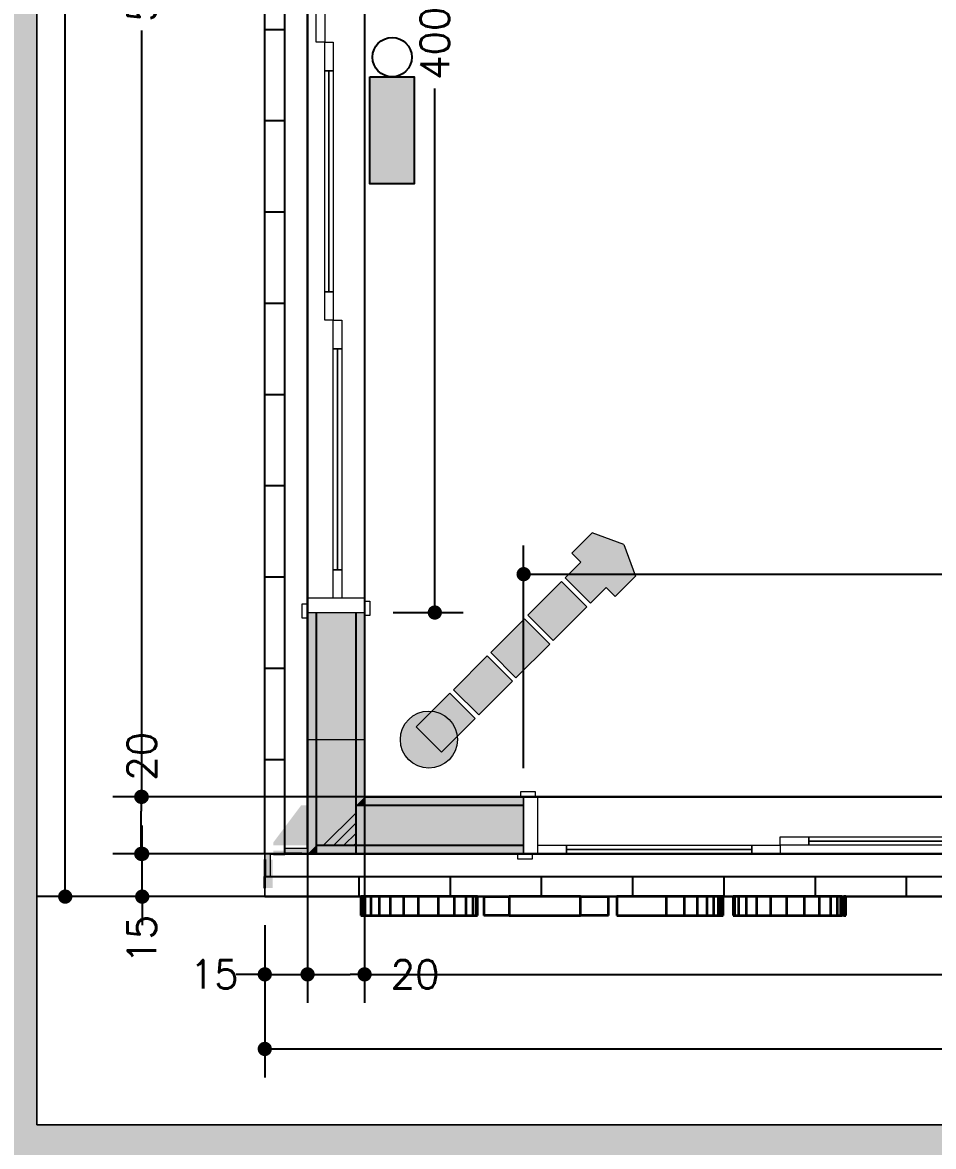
# Model space of a CAD drawing. Header units: metres. Extents: x -1783 to 21505, y -57 to 13660.
# Drawn here: x 11848.8 to 12168.4, y 9953.6 to 10347.8 of the extents above; entities that cross this region are included whole.
import ezdxf

# ---------------------------------------------------------------- set-up
doc = ezdxf.new("R2010")
doc.units = ezdxf.units.M
doc.header["$MEASUREMENT"] = 0
for name, color, linetype, lineweight in [('Bombeiro', 1, 'Continuous', 0), ('Concreto moldado in loco_Pilares.IFC Model_Caneta_No__241', 7, 'Continuous', 13), ('Concreto moldado in loco_Pilares.IFC Model_Caneta_No__4', 7, 'Continuous', 20), ('Janelas Archicad_Caneta_No__1', 7, 'Continuous', 35), ('Janelas Archicad_Caneta_No__241', 7, 'Continuous', 13), ('Janelas Archicad_Caneta_No__3', 7, 'Continuous', 25), ('LAJES.EST_Caneta_No__241', 7, 'Continuous', 13), ('NOMES.ARQ_Caneta_No__1', 7, 'Continuous', 35), ('PAREDE CONSTRUIR_Caneta_No__1', 7, 'Continuous', 35), ('PAREDE CONSTRUIR_Caneta_No__241', 7, 'Continuous', 13), ('PAREDE CONSTRUIR_Caneta_No__3', 7, 'Continuous', 25), ('Portas Archicad_Caneta_No__241', 7, 'Continuous', 13), ('Portas Archicad_Caneta_No__96', 252, 'Continuous', 0), ('TERRENO.ARQ_Caneta_No__241', 7, 'Continuous', 13)]:
    doc.layers.add(name, color=color, linetype=linetype, lineweight=lineweight)
for name, color, linetype in [('colorida chamar atenção', 10, 'Continuous'), ('Concreto moldado in loco_Pilares.IFC Model', 7, 'Continuous'), ('cotas', 7, 'Continuous'), ('COTAS EXECUTIVO.EXEC', 7, 'Continuous'), ('Janelas Archicad', 7, 'Continuous'), ('NOMES.ARQ', 7, 'Continuous'), ('PAREDE CONSTRUIR', 7, 'Continuous'), ('Portas Archicad', 7, 'Continuous'), ('TERRENO.ARQ', 7, 'Continuous')]:
    doc.layers.add(name, color=color, linetype=linetype)
doc.layers.add('Portas Archicad_Caneta_No__9', color=7, linetype='Continuous', lineweight=5, true_color=0x020202)
doc.styles.add('R80', font='romans.shx', dxfattribs={"height": 10})
doc.dimstyles.new('1-50', dxfattribs={"dimtxt": 10, "dimasz": 5, "dimexe": 10, "dimexo": 10, "dimgap": 3, "dimtad": 1, "dimdec": 1, "dimrnd": 1, "dimdsep": 46, "dimtxsty": 'R80', "dimblk": 'DOT', "dimcen": 0, "dimclrd": 252, "dimclre": 252, "dimclrt": 252, "dimadec": 0, "dimazin": 0, "dimtfac": 1, "dimtdec": 1, "dimtix": 1, "dimtmove": 2, "dimatfit": 3, "dimldrblk": 'DOT', "dimfxl": 1, "dimtolj": 1, "dimarcsym": 0})

# ---------------------------------------------------------------- blocks, each defined once
blk = doc.blocks.new('iluminação')
at = {"layer": 'colorida chamar atenção'}
blk.add_hatch(color=256, dxfattribs=at).paths.add_polyline_path([(15.52, 37.5), (0, 37.5), (0, 0), (15.52, 0)])
blk.add_lwpolyline([(0, 37.5), (15.52, 37.5), (15.52, 0), (0, 0)], close=True, dxfattribs=at)
blk.add_circle((7.76, 44.38), 6.88, dxfattribs=at)
blk = doc.blocks.new('_Dot')
at = {"color": 0, "linetype": 'ByBlock', "lineweight": -2}
blk.add_line((-0.5, 0), (-1, 0), dxfattribs=at)
at = {"color": 0, "linetype": 'ByBlock', "const_width": 0.5}
blk.add_lwpolyline([(-0.25, 0, 1), (0.25, 0, 1)], format="xyb", close=True, dxfattribs=at)
blk = doc.blocks.new('*D7186')
at = {"layer": 'COTAS EXECUTIVO.EXEC', "color": 252, "lineweight": -2, "transparency": 16777216}
for p, q in [((11890.84, 10061.21), (11890.84, 10066.21)), ((12423.84, 10056.21), (11880.84, 10056.21)), ((11890.84, 10041.21), (11890.84, 10056.21)), ((12423.84, 10041.21), (11880.84, 10041.21)), ((11890.84, 10036.21), (11890.84, 10031.21))]:
    blk.add_line(p, q, dxfattribs=at)
at = {"layer": 'COTAS EXECUTIVO.EXEC', "color": 252, "lineweight": -2, "transparency": 16777216, "xscale": 5, "yscale": 5, "zscale": 5}
for p, rotation in [((11890.84, 10056.21), 270), ((11890.84, 10041.21), 90)]:
    blk.add_blockref('_Dot', p, dxfattribs=dict(at, rotation=rotation))
at = {"layer": 'COTAS EXECUTIVO.EXEC', "color": 252, "transparency": 16777216, "insert": (11890.68, 10026.22), "char_height": 10, "attachment_point": 5, "rotation": 90, "style": 'R80'}
blk.add_mtext('\\A1;15', dxfattribs=at)
blk = doc.blocks.new('*D7187')
at = {"layer": 'COTAS EXECUTIVO.EXEC', "color": 252, "lineweight": -2, "transparency": 16777216}
for p, q in [((12421.34, 10076.21), (11880.51, 10076.21)), ((11890.51, 10061.21), (11890.51, 10071.21)), ((12423.84, 10056.21), (11880.51, 10056.21))]:
    blk.add_line(p, q, dxfattribs=at)
at = {"layer": 'COTAS EXECUTIVO.EXEC', "color": 252, "lineweight": -2, "transparency": 16777216, "xscale": 5, "yscale": 5, "zscale": 5}
for p, rotation in [((11890.51, 10076.21), 90), ((11890.51, 10056.21), 270)]:
    blk.add_blockref('_Dot', p, dxfattribs=dict(at, rotation=rotation))
at = {"layer": 'COTAS EXECUTIVO.EXEC', "color": 252, "transparency": 16777216, "insert": (11890.68, 10090.41), "char_height": 10, "attachment_point": 5, "rotation": 90, "style": 'R80'}
blk.add_mtext('\\A1;20', dxfattribs=at)
blk = doc.blocks.new('*D7188')
at = {"layer": 'COTAS EXECUTIVO.EXEC', "color": 252, "lineweight": -2, "transparency": 16777216}
for p, q in [((12431.34, 10646.21), (11880.68, 10646.21)), ((11890.68, 10641.21), (11890.68, 10376.67)), ((11890.68, 10081.21), (11890.68, 10344.95)), ((12421.34, 10076.21), (11880.68, 10076.21))]:
    blk.add_line(p, q, dxfattribs=at)
at = {"layer": 'COTAS EXECUTIVO.EXEC', "color": 252, "lineweight": -2, "transparency": 16777216, "xscale": 5, "yscale": 5, "zscale": 5}
for p, rotation in [((11890.68, 10646.21), 90), ((11890.68, 10076.21), 270)]:
    blk.add_blockref('_Dot', p, dxfattribs=dict(at, rotation=rotation))
at = {"layer": 'COTAS EXECUTIVO.EXEC', "color": 252, "transparency": 16777216, "insert": (11890.68, 10360.81), "char_height": 10, "attachment_point": 5, "rotation": 90, "style": 'R80'}
blk.add_mtext('\\A1;570', dxfattribs=at)
blk = doc.blocks.new('*D7404')
at = {"layer": 'COTAS EXECUTIVO.EXEC', "color": 252, "lineweight": -2, "transparency": 16777216}
for p, q in [((11923.84, 11361.25), (11853.83, 11361.25)), ((11863.83, 11356.25), (11863.83, 10720.73)), ((11863.83, 10046.21), (11863.83, 10680.92)), ((11926.66, 10041.21), (11853.83, 10041.21))]:
    blk.add_line(p, q, dxfattribs=at)
at = {"layer": 'COTAS EXECUTIVO.EXEC', "color": 252, "lineweight": -2, "transparency": 16777216, "xscale": 5, "yscale": 5, "zscale": 5}
for p, rotation in [((11863.83, 11361.25), 90), ((11863.83, 10041.21), 270)]:
    blk.add_blockref('_Dot', p, dxfattribs=dict(at, rotation=rotation))
at = {"layer": 'COTAS EXECUTIVO.EXEC', "color": 252, "transparency": 16777216, "insert": (11863.83, 10700.82), "char_height": 10, "attachment_point": 5, "rotation": 90, "style": 'R80'}
blk.add_mtext('\\A1;1320', dxfattribs=at)
blk = doc.blocks.new('*D7425')
at = {"layer": 'COTAS EXECUTIVO.EXEC', "color": 252, "lineweight": -2, "transparency": 16777216}
for p, q in [((11948.84, 10690.9), (11948.84, 10003.95)), ((11933.84, 10031.21), (11933.84, 10003.95)), ((11928.84, 10013.95), (11923.84, 10013.95)), ((11933.84, 10013.95), (11948.84, 10013.95)), ((11953.84, 10013.95), (11958.84, 10013.95))]:
    blk.add_line(p, q, dxfattribs=at)
at = {"layer": 'COTAS EXECUTIVO.EXEC', "color": 252, "lineweight": -2, "transparency": 16777216, "xscale": 5, "yscale": 5, "zscale": 5}
blk.add_blockref('_Dot', (11933.84, 10013.95), dxfattribs=at)
at = {"layer": 'COTAS EXECUTIVO.EXEC', "color": 252, "lineweight": -2, "transparency": 16777216, "xscale": 5, "yscale": 5, "zscale": 5, "rotation": 180}
blk.add_blockref('_Dot', (11948.84, 10013.95), dxfattribs=at)
at = {"layer": 'COTAS EXECUTIVO.EXEC', "color": 252, "transparency": 16777216, "insert": (11916.07, 10013.95), "char_height": 10, "attachment_point": 5, "style": 'R80'}
blk.add_mtext('\\A1;15', dxfattribs=at)
blk = doc.blocks.new('*D7426')
at = {"layer": 'COTAS EXECUTIVO.EXEC', "color": 252, "lineweight": -2, "transparency": 16777216}
for p, q in [((11948.84, 10690.9), (11948.84, 10003.95)), ((11968.84, 10690.9), (11968.84, 10003.95)), ((11953.84, 10013.95), (11963.84, 10013.95))]:
    blk.add_line(p, q, dxfattribs=at)
at = {"layer": 'COTAS EXECUTIVO.EXEC', "color": 252, "lineweight": -2, "transparency": 16777216, "xscale": 5, "yscale": 5, "zscale": 5, "rotation": 180}
blk.add_blockref('_Dot', (11948.84, 10013.95), dxfattribs=at)
at = {"layer": 'COTAS EXECUTIVO.EXEC', "color": 252, "lineweight": -2, "transparency": 16777216, "xscale": 5, "yscale": 5, "zscale": 5}
blk.add_blockref('_Dot', (11968.84, 10013.95), dxfattribs=at)
at = {"layer": 'COTAS EXECUTIVO.EXEC', "color": 252, "transparency": 16777216, "insert": (11986.56, 10013.95), "char_height": 10, "attachment_point": 5, "style": 'R80'}
blk.add_mtext('\\A1;20', dxfattribs=at)
blk = doc.blocks.new('*D7427')
at = {"layer": 'COTAS EXECUTIVO.EXEC', "color": 252, "lineweight": -2, "transparency": 16777216}
for p, q in [((11968.84, 10690.9), (11968.84, 10003.95)), ((12434.34, 10351.21), (12434.34, 10003.95)), ((11973.84, 10013.95), (12185.33, 10013.95)), ((12429.34, 10013.95), (12217.05, 10013.95))]:
    blk.add_line(p, q, dxfattribs=at)
at = {"layer": 'COTAS EXECUTIVO.EXEC', "color": 252, "lineweight": -2, "transparency": 16777216, "xscale": 5, "yscale": 5, "zscale": 5, "rotation": 180}
blk.add_blockref('_Dot', (11968.84, 10013.95), dxfattribs=at)
at = {"layer": 'COTAS EXECUTIVO.EXEC', "color": 252, "lineweight": -2, "transparency": 16777216, "xscale": 5, "yscale": 5, "zscale": 5}
blk.add_blockref('_Dot', (12434.34, 10013.95), dxfattribs=at)
at = {"layer": 'COTAS EXECUTIVO.EXEC', "color": 252, "transparency": 16777216, "insert": (12201.19, 10013.95), "char_height": 10, "attachment_point": 5, "style": 'R80'}
blk.add_mtext('\\A1;465', dxfattribs=at)
blk = doc.blocks.new('*D7472')
at = {"layer": 'COTAS EXECUTIVO.EXEC', "color": 252, "lineweight": -2, "transparency": 16777216}
for p, q in [((11978.84, 10540.84), (12003.47, 10540.84)), ((11993.47, 10535.84), (11993.47, 10356.3)), ((11993.47, 10145.84), (11993.47, 10324.59)), ((11978.84, 10140.84), (12003.47, 10140.84))]:
    blk.add_line(p, q, dxfattribs=at)
at = {"layer": 'COTAS EXECUTIVO.EXEC', "color": 252, "lineweight": -2, "transparency": 16777216, "xscale": 5, "yscale": 5, "zscale": 5}
for p, rotation in [((11993.47, 10540.84), 90), ((11993.47, 10140.84), 270)]:
    blk.add_blockref('_Dot', p, dxfattribs=dict(at, rotation=rotation))
at = {"layer": 'COTAS EXECUTIVO.EXEC', "color": 252, "transparency": 16777216, "insert": (11993.47, 10340.44), "char_height": 10, "attachment_point": 5, "rotation": 90, "style": 'R80'}
blk.add_mtext('\\A1;400', dxfattribs=at)
blk = doc.blocks.new('*D7474')
at = {"layer": 'COTAS EXECUTIVO.EXEC', "color": 252, "lineweight": -2, "transparency": 16777216}
for p, q in [((12024.63, 10086.21), (12024.63, 10164.29)), ((12374.63, 10086.21), (12374.63, 10164.29)), ((12029.63, 10154.29), (12183.37, 10154.29)), ((12369.63, 10154.29), (12215.08, 10154.29))]:
    blk.add_line(p, q, dxfattribs=at)
at = {"layer": 'COTAS EXECUTIVO.EXEC', "color": 252, "lineweight": -2, "transparency": 16777216, "xscale": 5, "yscale": 5, "zscale": 5, "rotation": 180}
blk.add_blockref('_Dot', (12024.63, 10154.29), dxfattribs=at)
at = {"layer": 'COTAS EXECUTIVO.EXEC', "color": 252, "lineweight": -2, "transparency": 16777216, "xscale": 5, "yscale": 5, "zscale": 5}
blk.add_blockref('_Dot', (12374.63, 10154.29), dxfattribs=at)
at = {"layer": 'COTAS EXECUTIVO.EXEC', "color": 252, "transparency": 16777216, "insert": (12199.23, 10154.29), "char_height": 10, "attachment_point": 5, "style": 'R80'}
blk.add_mtext('\\A1;350', dxfattribs=at)
blk = doc.blocks.new('*D7476')
at = {"layer": 'COTAS EXECUTIVO.EXEC', "color": 252, "lineweight": -2, "transparency": 16777216}
for p, q in [((11933.84, 10031.21), (11933.84, 9977.8)), ((12933.84, 10031.21), (12933.84, 9977.8)), ((11938.84, 9987.8), (12413.53, 9987.8)), ((12928.84, 9987.8), (12453.34, 9987.8))]:
    blk.add_line(p, q, dxfattribs=at)
at = {"layer": 'COTAS EXECUTIVO.EXEC', "color": 252, "lineweight": -2, "transparency": 16777216, "xscale": 5, "yscale": 5, "zscale": 5, "rotation": 180}
blk.add_blockref('_Dot', (11933.84, 9987.8), dxfattribs=at)
at = {"layer": 'COTAS EXECUTIVO.EXEC', "color": 252, "lineweight": -2, "transparency": 16777216, "xscale": 5, "yscale": 5, "zscale": 5}
blk.add_blockref('_Dot', (12933.84, 9987.8), dxfattribs=at)
at = {"layer": 'COTAS EXECUTIVO.EXEC', "color": 252, "transparency": 16777216, "insert": (12433.43, 9987.8), "char_height": 10, "attachment_point": 5, "style": 'R80'}
blk.add_mtext('\\A1;1000', dxfattribs=at)
blk = doc.blocks.new('Sliding Door 26')
at = {"layer": 'Portas Archicad_Caneta_No__241', "color": 7, "linetype": 'Continuous', "lineweight": 13}
for p, q in [((1.75, 0), (1.75, -0.03)), ((1.75, 0), (1.75, -0.03)), ((1.75, 0), (1.77, 0)), ((1.75, 0), (1.77, 0)), ((1.75, -0.03), (1.75, -0.17)), ((1.75, -0.03), (1.75, -0.17)), ((1.75, -0.17), (1.75, -0.2)), ((1.75, -0.17), (1.75, -0.2)), ((1.75, -0.2), (1.76, -0.2)), ((1.75, -0.2), (1.76, -0.2))]:
    blk.add_line(p, q, dxfattribs=at)
at = {"layer": 'Portas Archicad_Caneta_No__9', "color": 18, "linetype": 'Continuous', "lineweight": 5, "true_color": 0x020202}
for p, q in [((0.85, 0), (0.95, 0)), ((0.85, -0.03), (0.85, 0)), ((0.95, 0), (0.95, -0.03)), ((1.6, -0.03), (1.6, 0)), ((1.6, 0), (1.7, 0)), ((1.75, 0), (1.7, 0)), ((1.7, 0), (1.7, -0.2)), ((1.7, 0), (1.7, -0.03)), ((1.72, 0.019), (1.77, 0.019)), ((1.72, 0), (1.72, 0.019)), ((1.77, 0), (1.72, 0)), ((1.75, -0.2), (1.75, 0)), ((1.77, 0.019), (1.77, 0)), ((0.75, -0.06), (0.75, -0.03)), ((0.75, -0.03), (0.85, -0.03)), ((0.95, -0.03), (0.85, -0.03)), ((0.85, -0.03), (0.85, -0.06)), ((0.95, -0.015), (1.6, -0.015)), ((1.7, -0.03), (1.6, -0.03)), ((0.1, -0.045), (0.75, -0.045)), ((0.85, -0.06), (0.75, -0.06)), ((1.7, -0.2), (1.75, -0.2)), ((1.71, -0.2), (1.76, -0.2)), ((1.71, -0.219), (1.71, -0.2)), ((1.76, -0.219), (1.71, -0.219)), ((1.76, -0.2), (1.76, -0.219))]:
    blk.add_line(p, q, dxfattribs=at)
at = {"layer": 'Portas Archicad_Caneta_No__9', "color": 18, "linetype": 'Continuous', "lineweight": 5, "true_color": 0x020202, "flags": 128}
for points in [[(0.95, 0), (1.6, 0), (1.6, -0.015), (0.95, -0.015)], [(0.1, -0.03), (0.75, -0.03), (0.75, -0.045), (0.1, -0.045)], [(0.95, -0.015), (1.6, -0.015), (1.6, -0.03), (0.95, -0.03)], [(0.1, -0.045), (0.75, -0.045), (0.75, -0.06), (0.1, -0.06)]]:
    blk.add_lwpolyline(points, close=True, dxfattribs=at)
at = {"layer": 'Portas Archicad_Caneta_No__96', "color": 252, "linetype": 'Continuous', "lineweight": 0}
for p, q in [((-1.75, 0), (1.75, 0)), ((-1.75, -0.2), (1.75, -0.2))]:
    blk.add_line(p, q, dxfattribs=at)
blk = doc.blocks.new('Sliding Door 26_3')
at = {"layer": 'Portas Archicad_Caneta_No__241', "color": 7, "linetype": 'Continuous', "lineweight": 13}
for p, q in [((-2, 0), (-2.02, 0)), ((-2, 0), (-2.02, 0)), ((-2, 0), (-2, -0.03)), ((-2, 0), (-2, -0.03)), ((-2, -0.03), (-2, -0.17)), ((-2, -0.03), (-2, -0.17)), ((-2, -0.17), (-2, -0.2)), ((-2, -0.17), (-2, -0.2)), ((-2, -0.2), (-2.01, -0.2)), ((-2, -0.2), (-2.01, -0.2))]:
    blk.add_line(p, q, dxfattribs=at)
at = {"layer": 'Portas Archicad_Caneta_No__9', "color": 18, "linetype": 'Continuous', "lineweight": 5, "true_color": 0x020202}
for p, q in [((-2.02, 0), (-2.02, 0.019)), ((-2.02, 0.019), (-1.97, 0.019)), ((-1.97, 0), (-2.02, 0)), ((-1.95, 0), (-2, 0)), ((-2, 0), (-2, -0.2)), ((-1.97, 0.019), (-1.97, 0)), ((-1.95, -0.2), (-1.95, 0)), ((0, -0.03), (0.1, -0.03)), ((0, -0.06), (0, -0.03)), ((-0.975, -0.06), (-0.875, -0.06)), ((-0.975, -0.09), (-0.975, -0.06)), ((-0.875, -0.06), (-0.875, -0.09)), ((-0.875, -0.075), (-0.1, -0.075)), ((-0.1, -0.09), (-0.1, -0.06)), ((-0.1, -0.06), (0, -0.06)), ((0.1, -0.06), (0, -0.06)), ((0, -0.06), (0, -0.09)), ((-1.95, -0.09), (-1.85, -0.09)), ((-1.95, -0.12), (-1.95, -0.09)), ((-1.85, -0.09), (-1.85, -0.12)), ((-1.85, -0.105), (-1.075, -0.105)), ((-1.075, -0.12), (-1.075, -0.09)), ((-1.075, -0.09), (-0.975, -0.09)), ((-0.875, -0.09), (-0.975, -0.09)), ((-0.975, -0.09), (-0.975, -0.12)), ((0, -0.09), (-0.1, -0.09)), ((-1.85, -0.12), (-1.95, -0.12)), ((-0.975, -0.12), (-1.075, -0.12)), ((-2.01, -0.219), (-2.01, -0.2)), ((-2.01, -0.2), (-1.96, -0.2)), ((-1.96, -0.219), (-2.01, -0.219)), ((-2, -0.2), (-1.95, -0.2)), ((-1.96, -0.2), (-1.96, -0.219))]:
    blk.add_line(p, q, dxfattribs=at)
at = {"layer": 'Portas Archicad_Caneta_No__9', "color": 18, "linetype": 'Continuous', "lineweight": 5, "true_color": 0x020202, "flags": 128}
for points in [[(-0.875, -0.06), (-0.1, -0.06), (-0.1, -0.075), (-0.875, -0.075)], [(-0.875, -0.075), (-0.1, -0.075), (-0.1, -0.09), (-0.875, -0.09)], [(-1.85, -0.09), (-1.075, -0.09), (-1.075, -0.105), (-1.85, -0.105)], [(-1.85, -0.105), (-1.075, -0.105), (-1.075, -0.12), (-1.85, -0.12)]]:
    blk.add_lwpolyline(points, close=True, dxfattribs=at)
at = {"layer": 'Portas Archicad_Caneta_No__96', "color": 252, "linetype": 'Continuous', "lineweight": 0}
for p, q in [((-2, 0), (2, 0)), ((-2, -0.2), (2, -0.2))]:
    blk.add_line(p, q, dxfattribs=at)
blk = doc.blocks.new('Cobogó 26')
at = {"layer": 'Janelas Archicad_Caneta_No__1', "color": 7, "linetype": 'Continuous', "lineweight": 35}
blk.add_line((-6.41, -0.04), (-6.41, 0), dxfattribs=at)
blk.add_line((-6.41, -0.04), (-6.41, 0), dxfattribs=at)
at = {"layer": 'Janelas Archicad_Caneta_No__241', "color": 7, "linetype": 'Continuous', "lineweight": 13}
for p, q in [((-6.41, 0.08), (-6.39, 0.08)), ((-6.39, 0), (-6.39, 0.08)), ((-6.41, -0.07), (-6.41, -0.04)), ((-6.41, -0.07), (-6.41, -0.04))]:
    blk.add_line(p, q, dxfattribs=at)
at = {"layer": 'Janelas Archicad_Caneta_No__3', "color": 7, "linetype": 'Continuous', "lineweight": 25}
for p, q in [((-6.39, 0.08), (6.39, 0.08)), ((-6.41, 0), (6.41, 0)), ((-6.08, 0), (-6.08, -0.07)), ((-5.76, 0), (-5.76, -0.07)), ((-5.44, 0), (-5.44, -0.07)), ((-5.12, 0), (-5.12, -0.07)), ((-4.8, 0), (-4.8, -0.07)), ((-4.48, 0), (-4.48, -0.07)), ((-4.16, 0), (-4.16, -0.07)), ((-3.84, 0), (-3.84, -0.07)), ((-3.52, 0), (-3.52, -0.07)), ((-6.41, -0.07), (6.41, -0.07)), ((-6.41, -0.07), (6.41, -0.07))]:
    blk.add_line(p, q, dxfattribs=at)
blk = doc.blocks.new('Cobogó 26_2')
at = {"layer": 'Janelas Archicad_Caneta_No__1', "color": 7, "linetype": 'Continuous', "lineweight": 35}
blk.add_line((-4.97, -0.04), (-4.97, 0), dxfattribs=at)
blk.add_line((-4.97, -0.04), (-4.97, 0), dxfattribs=at)
at = {"layer": 'Janelas Archicad_Caneta_No__241', "color": 7, "linetype": 'Continuous', "lineweight": 13}
for p, q in [((-4.97, 0.08), (-4.95, 0.08)), ((-4.95, 0), (-4.95, 0.08)), ((-4.97, -0.07), (-4.97, -0.04)), ((-4.97, -0.07), (-4.97, -0.04))]:
    blk.add_line(p, q, dxfattribs=at)
at = {"layer": 'Janelas Archicad_Caneta_No__3', "color": 7, "linetype": 'Continuous', "lineweight": 25}
for p, q in [((-4.95, 0.08), (4.95, 0.08)), ((-4.97, 0), (4.97, 0)), ((-4.64, 0), (-4.64, -0.07)), ((-4.32, 0), (-4.32, -0.07)), ((-4, 0), (-4, -0.07)), ((-3.68, 0), (-3.68, -0.07)), ((-3.36, 0), (-3.36, -0.07)), ((-3.04, 0), (-3.04, -0.07)), ((-2.72, 0), (-2.72, -0.07)), ((-4.97, -0.07), (4.97, -0.07)), ((-4.97, -0.07), (4.97, -0.07))]:
    blk.add_line(p, q, dxfattribs=at)
blk = doc.blocks.new('CAIXA DE LETRA CAPS20117')
at = {"layer": 'NOMES.ARQ_Caneta_No__1', "color": 7, "linetype": 'Continuous', "lineweight": 35}
for p, q in [((1.1352, 0.3671), (1.1303, 0.3671)), ((1.1303, 0.3671), (1.1303, 0.3006)), ((1.145, 0.3671), (1.1352, 0.3671)), ((1.1352, 0.3671), (1.1352, 0.3006)), ((1.145, 0.3006), (1.145, 0.3671)), ((1.1646, 0.3671), (1.145, 0.3671)), ((1.1938, 0.3671), (1.1646, 0.3671)), ((1.1646, 0.3671), (1.1646, 0.3006)), ((1.2324, 0.3671), (1.1938, 0.3671)), ((1.1938, 0.3671), (1.1938, 0.3006)), ((1.279, 0.3671), (1.2324, 0.3671)), ((1.2324, 0.3671), (1.2324, 0.3006)), ((1.332, 0.3671), (1.279, 0.3671)), ((1.279, 0.3671), (1.279, 0.3006)), ((1.332, 0.3006), (1.332, 0.3671)), ((1.4017, 0.3671), (1.332, 0.3671)), ((1.4017, 0.3006), (1.4017, 0.3671)), ((1.4581, 0.3671), (1.4017, 0.3671)), ((1.4581, 0.3006), (1.4581, 0.3671)), ((1.4993, 0.3671), (1.4581, 0.3671)), ((1.4993, 0.3006), (1.4993, 0.3671)), ((1.5234, 0.3671), (1.4993, 0.3671)), ((1.5234, 0.3006), (1.5234, 0.3671)), ((1.5351, 0.3671), (1.5234, 0.3671)), ((1.5351, 0.3006), (1.5351, 0.3671)), ((1.539, 0.3671), (1.5351, 0.3671)), ((1.539, 0.3006), (1.539, 0.3671)), ((1.5618, 0.3671), (1.65, 0.3671)), ((1.5618, 0.3671), (1.5618, 0.3006)), ((1.8999, 0.3671), (1.65, 0.3671)), ((1.65, 0.3671), (1.65, 0.3006)), ((1.8999, 0.3671), (1.9988, 0.3671)), ((1.8999, 0.3006), (1.8999, 0.3671)), ((1.9988, 0.3006), (1.9988, 0.3671)), ((2.2024, 0.3671), (2.0282, 0.3671)), ((2.0282, 0.3671), (2.0282, 0.3006)), ((2.2024, 0.3006), (2.2024, 0.3671)), ((2.2648, 0.3671), (2.2024, 0.3671)), ((2.2648, 0.3006), (2.2648, 0.3671)), ((2.311, 0.3671), (2.2648, 0.3671)), ((2.311, 0.3006), (2.311, 0.3671)), ((2.3443, 0.3671), (2.311, 0.3671)), ((2.3443, 0.3006), (2.3443, 0.3671)), ((2.3681, 0.3671), (2.3443, 0.3671)), ((2.3681, 0.3006), (2.3681, 0.3671)), ((2.3841, 0.3671), (2.3681, 0.3671)), ((2.3841, 0.3006), (2.3841, 0.3671)), ((2.394, 0.3671), (2.3841, 0.3671)), ((2.394, 0.3006), (2.394, 0.3671)), ((2.4008, 0.3671), (2.394, 0.3671)), ((2.4008, 0.3006), (2.4008, 0.3671)), ((2.441, 0.3671), (2.4361, 0.3671)), ((2.4361, 0.3671), (2.4361, 0.3006)), ((2.4556, 0.3671), (2.441, 0.3671)), ((2.441, 0.3671), (2.441, 0.3006)), ((2.4556, 0.3006), (2.4556, 0.3671)), ((2.4811, 0.3671), (2.4556, 0.3671)), ((2.5186, 0.3671), (2.4811, 0.3671)), ((2.4811, 0.3671), (2.4811, 0.3006)), ((2.5186, 0.3006), (2.5186, 0.3671)), ((2.5667, 0.3671), (2.5186, 0.3671)), ((2.6238, 0.3671), (2.5667, 0.3671)), ((2.5667, 0.3671), (2.5667, 0.3006)), ((2.6238, 0.3006), (2.6238, 0.3671)), ((2.6862, 0.3671), (2.6238, 0.3671)), ((2.6862, 0.3006), (2.6862, 0.3671)), ((2.7386, 0.3671), (2.6862, 0.3671)), ((2.7386, 0.3006), (2.7386, 0.3671)), ((2.778, 0.3671), (2.7386, 0.3671)), ((2.778, 0.3006), (2.778, 0.3671)), ((2.8014, 0.3671), (2.778, 0.3671)), ((2.8014, 0.3006), (2.8014, 0.3671)), ((2.813, 0.3671), (2.8014, 0.3671)), ((2.813, 0.3006), (2.813, 0.3671)), ((2.8168, 0.3671), (2.813, 0.3671)), ((2.8168, 0.3671), (2.8237, 0.3671)), ((2.8168, 0.3006), (2.8168, 0.3671)), ((2.8237, 0.3006), (2.8237, 0.3671)), ((2.8312, 0.3671), (2.8237, 0.3671)), ((2.8312, 0.3006), (2.8312, 0.3671)), ((1.1303, 0.3006), (1.1352, 0.3006)), ((1.1352, 0.3006), (1.145, 0.3006)), ((1.145, 0.3006), (1.1646, 0.3006)), ((1.1646, 0.3006), (1.1938, 0.3006)), ((1.1938, 0.3006), (1.2324, 0.3006)), ((1.2324, 0.3006), (1.279, 0.3006)), ((1.279, 0.3006), (1.332, 0.3006)), ((1.332, 0.3006), (1.4017, 0.3006)), ((1.4017, 0.3006), (1.4581, 0.3006)), ((1.4581, 0.3006), (1.4993, 0.3006)), ((1.4993, 0.3006), (1.5234, 0.3006)), ((1.5234, 0.3006), (1.5351, 0.3006)), ((1.5351, 0.3006), (1.539, 0.3006)), ((1.65, 0.3006), (1.5618, 0.3006)), ((1.65, 0.3006), (1.8999, 0.3006)), ((1.9988, 0.3006), (1.8999, 0.3006)), ((2.0282, 0.3006), (2.2024, 0.3006)), ((2.2024, 0.3006), (2.2648, 0.3006)), ((2.2648, 0.3006), (2.311, 0.3006)), ((2.311, 0.3006), (2.3443, 0.3006)), ((2.3443, 0.3006), (2.3681, 0.3006)), ((2.3681, 0.3006), (2.3841, 0.3006)), ((2.3841, 0.3006), (2.394, 0.3006)), ((2.394, 0.3006), (2.4008, 0.3006)), ((2.4361, 0.3006), (2.441, 0.3006)), ((2.441, 0.3006), (2.4556, 0.3006)), ((2.4556, 0.3006), (2.4811, 0.3006)), ((2.4811, 0.3006), (2.5186, 0.3006)), ((2.5186, 0.3006), (2.5667, 0.3006)), ((2.5667, 0.3006), (2.6238, 0.3006)), ((2.6238, 0.3006), (2.6862, 0.3006)), ((2.6862, 0.3006), (2.7386, 0.3006)), ((2.7386, 0.3006), (2.778, 0.3006)), ((2.778, 0.3006), (2.8014, 0.3006)), ((2.8014, 0.3006), (2.813, 0.3006)), ((2.813, 0.3006), (2.8168, 0.3006)), ((2.8237, 0.3006), (2.8168, 0.3006)), ((2.8237, 0.3006), (2.8312, 0.3006))]:
    blk.add_line(p, q, dxfattribs=at)

msp = doc.modelspace()

# ---------------------------------------------------------------- hatches: boundary and pattern name
at = {"layer": 'Bombeiro'}
h = msp.add_hatch(color=256, dxfattribs=at)
h.paths.add_polyline_path([(12048.077, 10144.109), (12053.599, 10149.631), (12056.786, 10146.444), (12063.913, 10153.571), (12059.823, 10164.716), (12048.678, 10168.806), (12041.551, 10161.679), (12044.738, 10158.492), (12039.216, 10152.97)])
h.paths.add_polyline_path([(12026.15, 10139.905), (12035.011, 10131.044), (12046.833, 10142.865), (12037.971, 10151.726)])
h.paths.add_polyline_path([(12021.946, 10117.978), (12033.767, 10129.799), (12024.906, 10138.66), (12013.085, 10126.839)])
h.paths.add_polyline_path([(12020.701, 10116.734), (12011.84, 10125.595), (12000.019, 10113.773), (12008.88, 10104.912)])
h.paths.add_polyline_path([(12007.636, 10103.668), (11998.775, 10112.529), (11986.953, 10100.708), (11995.814, 10091.847)])
h = msp.add_hatch(color=256, dxfattribs=at)
h.dxf.hatch_style = 1
h.paths.add_polyline_path([(11984.313, 10089.206, 1), (11998.455, 10103.348, 1)])
at = {"layer": 'colorida chamar atenção'}
h = msp.add_hatch(color=256, dxfattribs=at)
h.dxf.hatch_style = 1
h.paths.add_polyline_path([(11951.841, 10060.54), (11965.841, 10060.54), (11965.841, 10140.844), (11951.841, 10140.844)])
h = msp.add_hatch(color=256, dxfattribs=at)
h.dxf.hatch_style = 1
h.paths.add_polyline_path([(11946.841, 10073.212), (11946.591, 10073.212), (11936.841, 10060.212), (11936.841, 10059.212), (11946.841, 10059.212)])
h = msp.add_hatch(color=256, dxfattribs=at)
h.dxf.hatch_style = 1
h.paths.add_polyline_path([(11946.841, 10073.212), (11946.841, 10059.212), (12024.627, 10059.212), (12024.627, 10073.212)])
h = msp.add_hatch(color=256, dxfattribs=at)
h.dxf.hatch_style = 1
h.paths.add_polyline_path([(11936.841, 10057.365), (11936.841, 10056.212), (11946.841, 10056.212), (11946.841, 10057.365), (11940.841, 10057.365)])
h = msp.add_hatch(color=256, dxfattribs=at)
h.dxf.hatch_style = 1
h.paths.add_polyline_path([(11933.841, 10044.212), (11936.657, 10044.212), (11936.657, 10048.212), (11936.657, 10054.212), (11933.841, 10054.212)])
at = {"layer": 'Concreto moldado in loco_Pilares.IFC Model', "linetype": 'Continuous', "lineweight": 0, "true_color": 0x000000}
msp.add_hatch(color=18, dxfattribs=at).paths.add_polyline_path([(11948.845, 10056.209), (11968.845, 10056.209), (11968.845, 10096.209), (11948.845, 10096.209)])
at = {"layer": 'cotas'}
h = msp.add_hatch(color=7, dxfattribs=at)
h.dxf.hatch_style = 1
h.paths.add_polyline_path([(21504.961, 13659.963), (10304.961, 13659.963), (10304.961, 5739.963), (21504.961, 5739.963)])
h.paths.add_polyline_path([(10571.627, 13593.296), (21371.627, 13593.296), (21371.627, 5806.63), (10571.627, 5806.63)], flags=16)
at = {"layer": 'PAREDE CONSTRUIR', "linetype": 'Continuous', "lineweight": 0, "true_color": 0xffffff}
for points in [[(11948.841, 10056.212), (11951.841, 10056.212), (11951.841, 10140.844), (11948.841, 10140.844)], [(11965.841, 10140.844), (11965.841, 10056.212), (11968.841, 10056.212), (11968.841, 10140.844)], [(11968.841, 10076.212), (11965.841, 10073.212), (11968.841, 10073.212)], [(11968.841, 10076.212), (11968.841, 10073.212), (12024.627, 10073.212), (12024.627, 10076.212)], [(11933.841, 10056.212), (11933.841, 10054.212), (11933.841, 10048.212), (11935.841, 10048.212), (11935.841, 10056.212)], [(11948.841, 10056.212), (11948.841, 10058.212), (11940.841, 10058.212), (11940.841, 10056.212), (11946.841, 10056.212)], [(11951.841, 10059.212), (11948.841, 10056.212), (11951.841, 10056.212)], [(11951.841, 10059.212), (11951.841, 10056.212), (12024.627, 10056.212), (12024.627, 10059.212)]]:
    msp.add_hatch(color=7, dxfattribs=at).paths.add_polyline_path(points)
at = {"layer": 'PAREDE CONSTRUIR', "linetype": 'Continuous', "lineweight": 0, "true_color": 0x000000}
h = msp.add_hatch(dxfattribs=at)
h.set_pattern_fill('COMMON_BRICK_0006', color=18, scale=100, style=0, pattern_type=2)
h.set_pattern_definition([(45, (18585.2446, 16071.2687), (-1.76776695, 1.76776695), [])])
h.paths.add_polyline_path([(11965.841, 10073.212), (11951.841, 10059.212), (11965.841, 10059.212)])
at = {"layer": 'TERRENO.ARQ', "linetype": 'Continuous', "lineweight": 0, "true_color": 0xc5d9be}
msp.add_hatch(color=9, dxfattribs=at).paths.add_polyline_path([(11703.841, 11531.251), (11703.841, 9891.212), (11703.841, 9561.112, 0.4142136), (11903.841, 9361.112), (12933.841, 9361.112), (12933.841, 9961.212), (11853.841, 9961.212), (11853.841, 11441.251), (11993.844, 11441.251), (11993.844, 11761.251), (11933.841, 11761.251, 0.4142136)])

# ---------------------------------------------------------------- linework, layer by layer
at = {"layer": 'Bombeiro'}
for p, q in [((12041.551, 10161.679), (12048.678, 10168.806)), ((12059.823, 10164.716), (12048.678, 10168.806)), ((12059.823, 10164.716), (12063.913, 10153.571)), ((12039.216, 10152.97), (12044.738, 10158.492)), ((12041.551, 10161.679), (12044.738, 10158.492)), ((12026.15, 10139.905), (12037.971, 10151.726)), ((12037.971, 10151.726), (12046.833, 10142.865)), ((12039.216, 10152.97), (12048.077, 10144.109)), ((12056.786, 10146.444), (12063.913, 10153.571)), ((12048.077, 10144.109), (12053.599, 10149.631)), ((12053.599, 10149.631), (12056.786, 10146.444)), ((12035.011, 10131.044), (12046.833, 10142.865)), ((12013.085, 10126.839), (12024.906, 10138.66)), ((12024.906, 10138.66), (12033.767, 10129.799)), ((12026.15, 10139.905), (12035.011, 10131.044)), ((12013.085, 10126.839), (12021.946, 10117.978)), ((12021.946, 10117.978), (12033.767, 10129.799)), ((12000.019, 10113.773), (12011.84, 10125.595)), ((12011.84, 10125.595), (12020.701, 10116.734)), ((12008.88, 10104.912), (12020.701, 10116.734)), ((11986.953, 10100.708), (11998.775, 10112.529)), ((11998.775, 10112.529), (12007.636, 10103.668)), ((12000.019, 10113.773), (12008.88, 10104.912)), ((11995.814, 10091.847), (12007.636, 10103.668)), ((11986.953, 10100.708), (11995.814, 10091.847))]:
    msp.add_line(p, q, dxfattribs=at)
msp.add_circle((11991.384, 10096.277), 10, dxfattribs=at)
at = {"layer": 'Concreto moldado in loco_Pilares.IFC Model_Caneta_No__241', "color": 7, "linetype": 'Continuous', "lineweight": 13, "flags": 128}
msp.add_lwpolyline([(11948.845, 10056.209), (11968.845, 10056.209), (11968.845, 10096.209), (11948.845, 10096.209)], close=True, dxfattribs=at)
at = {"layer": 'Concreto moldado in loco_Pilares.IFC Model_Caneta_No__4', "color": 7, "linetype": 'Continuous', "lineweight": 20, "flags": 128}
msp.add_lwpolyline([(11948.845, 10056.209), (11968.845, 10056.209), (11968.845, 10096.209), (11948.845, 10096.209)], close=True, dxfattribs=at)
at = {"layer": 'COTAS EXECUTIVO.EXEC', "flags": 128}
msp.add_lwpolyline([(12434.341, 10646.195), (11968.841, 10646.195), (11968.841, 10076.195), (12434.341, 10076.195)], close=True, dxfattribs=at)
at = {"layer": 'LAJES.EST_Caneta_No__241', "color": 7, "linetype": 'Continuous', "lineweight": 13, "flags": 128}
for points in [[(13693.611, 10041.212), (12933.841, 10041.212), (11933.841, 10041.212), (11933.841, 11361.251), (12073.844, 11361.251), (12073.844, 11441.251), (12073.844, 11841.251), (11993.844, 11841.251)], [(11933.841, 11441.251), (11853.841, 11441.251), (11853.841, 9961.212), (12933.841, 9961.212), (12933.841, 9361.112), (13173.645, 9361.112), (13173.645, 9841.209), (13401.961, 9841.209), (13401.961, 9361.112), (13693.611, 9361.112), (13693.611, 9491.212), (13693.611, 9961.212)], [(12073.844, 11361.251), (11933.841, 11361.251), (11933.841, 10041.212), (12933.841, 10041.212), (14183.841, 10041.212), (14183.841, 10411.212)], [(12073.844, 11361.251), (11933.841, 11361.251), (11933.841, 10041.212), (12933.841, 10041.212), (14183.841, 10041.212), (14183.841, 10411.212)], [(12073.844, 11361.251), (11933.841, 11361.251), (11933.841, 10041.212), (12933.841, 10041.212), (14183.841, 10041.212), (14183.841, 10411.212)]]:
    msp.add_lwpolyline(points, dxfattribs=at)
at = {"layer": 'PAREDE CONSTRUIR_Caneta_No__1', "color": 7, "linetype": 'Continuous', "lineweight": 35}
for p, q in [((11936.841, 10056.212), (11940.841, 10056.212)), ((11946.841, 10056.212), (11940.841, 10056.212)), ((11933.841, 10054.212), (11933.841, 10048.212)), ((11933.841, 10044.212), (11933.841, 10048.212))]:
    msp.add_line(p, q, dxfattribs=at)
at = {"layer": 'PAREDE CONSTRUIR_Caneta_No__241', "color": 7, "linetype": 'Continuous', "lineweight": 13}
for p, q in [((11948.841, 10140.844), (11948.841, 10138.844)), ((11948.841, 10140.844), (11951.841, 10140.844)), ((11951.841, 10140.844), (11965.841, 10140.844)), ((11965.841, 10140.844), (11968.841, 10140.844)), ((11968.841, 10140.844), (11968.841, 10139.844)), ((12024.627, 10076.212), (12023.627, 10076.212)), ((12024.627, 10073.212), (12024.627, 10076.212)), ((12024.627, 10059.212), (12024.627, 10073.212)), ((11933.841, 10056.212), (11936.841, 10056.212)), ((11933.841, 10056.212), (11935.841, 10056.212)), ((11935.841, 10048.212), (11935.841, 10056.212)), ((11940.841, 10058.212), (11948.841, 10058.212)), ((11940.841, 10056.212), (11940.841, 10058.212)), ((11948.841, 10056.212), (11948.841, 10058.212)), ((12024.627, 10056.212), (12022.627, 10056.212)), ((12024.627, 10056.212), (12024.627, 10059.212)), ((11933.841, 10048.212), (11935.841, 10048.212)), ((11933.841, 10041.212), (11933.841, 10044.212))]:
    msp.add_line(p, q, dxfattribs=at)
at = {"layer": 'PAREDE CONSTRUIR_Caneta_No__241', "color": 7, "linetype": 'Continuous', "lineweight": 13, "flags": 128}
for points in [[(11948.841, 10140.844), (11948.841, 10056.212)], [(11968.841, 10056.212), (11968.841, 10140.844)], [(12024.627, 10076.212), (11968.841, 10076.212)], [(11948.841, 10056.212), (12024.627, 10056.212)]]:
    msp.add_lwpolyline(points, dxfattribs=at)
at = {"layer": 'PAREDE CONSTRUIR_Caneta_No__3', "color": 7, "linetype": 'Continuous', "lineweight": 25}
for p, q in [((11951.841, 10140.844), (11951.841, 10056.212)), ((11965.841, 10056.212), (11965.841, 10140.844)), ((12024.627, 10073.212), (11965.841, 10073.212)), ((11951.841, 10059.212), (11965.841, 10059.212)), ((11965.841, 10059.212), (12024.627, 10059.212))]:
    msp.add_line(p, q, dxfattribs=at)
at = {"layer": 'TERRENO.ARQ_Caneta_No__241', "color": 7, "linetype": 'Continuous', "lineweight": 13, "flags": 128}
msp.add_lwpolyline([(11703.841, 11531.251), (11703.841, 9891.212), (11703.841, 9561.112, 0.4142136), (11903.841, 9361.112), (12933.841, 9361.112), (12933.841, 9961.212), (11853.841, 9961.212), (11853.841, 11441.251), (11993.844, 11441.251), (11993.844, 11761.251), (11933.841, 11761.251, 0.4142136)], format="xyb", close=True, dxfattribs=at)

# ---------------------------------------------------------------- block references
at = {"layer": 'Bombeiro'}
msp.add_blockref('iluminação', (11970.741, 10291.201), dxfattribs=at)
at = {"layer": 'Janelas Archicad', "color": 18, "linetype": 'Continuous', "lineweight": 5, "true_color": 0x020202, "xscale": -100, "yscale": 100, "zscale": 100, "rotation": 270}
msp.add_blockref('Cobogó 26', (11940.841, 10697.212), dxfattribs=at)
at = {"layer": 'Janelas Archicad', "color": 18, "linetype": 'Continuous', "lineweight": 5, "true_color": 0x020202, "xscale": 100, "yscale": 100, "zscale": 100}
msp.add_blockref('Cobogó 26_2', (12430.841, 10048.212), dxfattribs=at)
at = {"layer": 'NOMES.ARQ', "color": 7, "linetype": 'Continuous', "lineweight": 35, "xscale": 100, "yscale": 100, "zscale": 100}
msp.add_blockref('CAIXA DE LETRA CAPS20117', (11854.545, 10004.504), dxfattribs=at)
at = {"layer": 'Portas Archicad', "color": 252, "linetype": 'Continuous', "lineweight": 0, "xscale": 100, "yscale": 100, "zscale": 100}
for name, p, rotation in [('Sliding Door 26_3', (11948.841, 10340.844), 90), ('Sliding Door 26', (12199.627, 10056.212), 180)]:
    msp.add_blockref(name, p, dxfattribs=dict(at, rotation=rotation))

# ---------------------------------------------------------------- dimensions: what is measured, and where the dimension line sits
at = {"layer": 'COTAS EXECUTIVO.EXEC'}
for base, p1, p2, picture, middle in [((11863.826, 11361.251), (11936.657, 10041.212), (11933.841, 11361.251), '*D7404', (11863.826, 10700.823)), ((11890.679, 10646.212), (12431.341, 10076.212), (12441.341, 10646.212), '*D7188', (11890.679, 10360.812)), ((11993.473, 10540.844), (11968.841, 10140.844), (11968.841, 10540.844), '*D7472', (11993.473, 10340.444)), ((11890.509, 10076.212), (12433.841, 10056.212), (12431.341, 10076.212), '*D7187', (11890.679, 10090.408)), ((11890.843, 10056.212), (12433.841, 10041.212), (12433.841, 10056.212), '*D7186', (11890.679, 10026.216))]:
    dim = msp.add_linear_dim(base=base, p1=p1, p2=p2, angle=90, dimstyle='1-50', dxfattribs=at)
    dim.commit()
    dim.dimension.update_dxf_attribs({"geometry": picture, "text_midpoint": middle, "dimtype": 160})
for base, p1, p2, picture, middle in [((11948.841, 10013.945), (11933.841, 10041.212), (11948.841, 10700.895), '*D7425', (11916.066, 10013.945)), ((11968.841, 10013.945), (11948.841, 10700.895), (11968.841, 10700.895), '*D7426', (11986.562, 10013.945)), ((12434.341, 10013.945), (11968.841, 10700.895), (12434.341, 10361.212), '*D7427', (12201.191, 10013.945)), ((12374.627, 10154.286), (12024.627, 10076.212), (12374.627, 10076.212), '*D7474', (12199.227, 10154.286)), ((12933.841, 9987.797), (11933.841, 10041.212), (12933.841, 10041.212), '*D7476', (12433.433, 9987.797))]:
    dim = msp.add_linear_dim(base=base, p1=p1, p2=p2, dimstyle='1-50', dxfattribs=at)
    dim.commit()
    dim.dimension.update_dxf_attribs({"geometry": picture, "text_midpoint": middle, "dimtype": 160})

doc.saveas('drawing.dxf')
